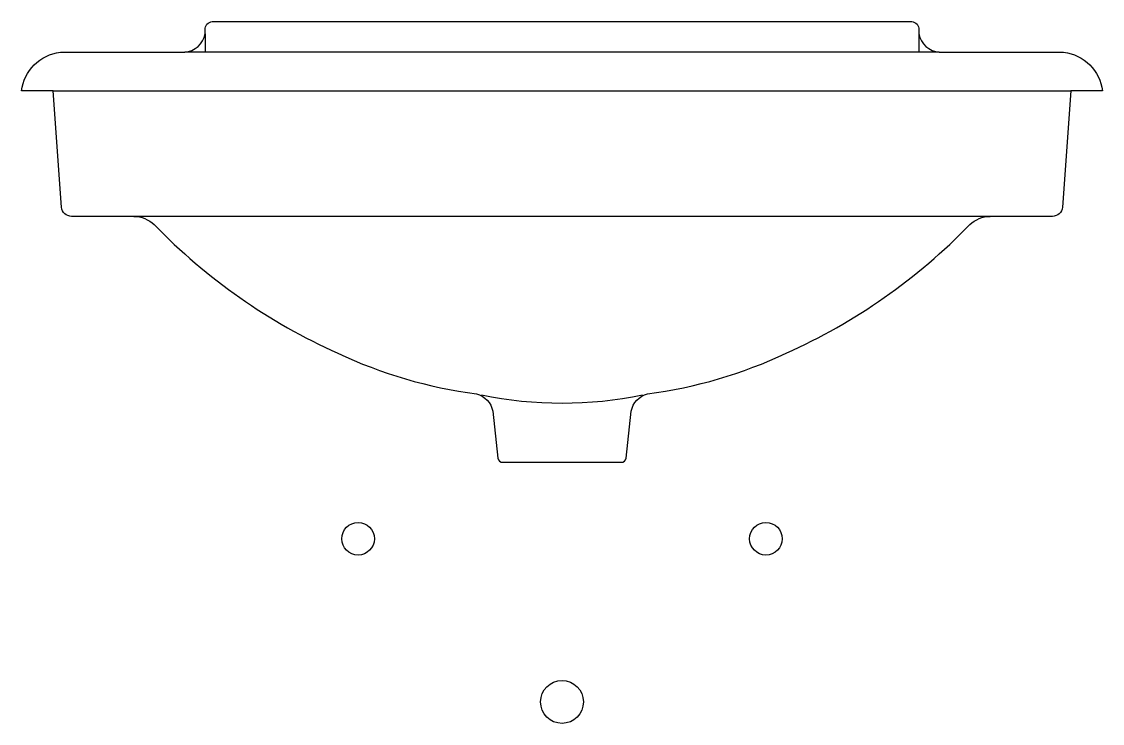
# Model space of a CAD drawing. Extents: x -840.159 to -839.629, y 502.854 to 503.198.
import ezdxf

# ---------------------------------------------------------------- set-up
doc = ezdxf.new("R2010")
doc.units = 0
doc.header["$LTSCALE"] = 50
doc.header["$MEASUREMENT"] = 0
doc.layers.add('A-PECAS', color=2, linetype='CONTINUOUS')
doc.layers.add('ESC1-50', color=1, linetype='CONTINUOUS')

# ---------------------------------------------------------------- blocks, each defined once
blk = doc.blocks.new('L-35-F')
at = {"layer": 'A-PECAS'}
for points in [[(-0.2098569634539653, 0.738), (-0.2405, 0.738, -0.3612728104031541), (-0.2455, 0.7425), (-0.2495, 0.7995), (-0.265, 0.7995, -0.3499332680478718), (-0.246, 0.8185), (-0.185, 0.8185, 0.3342014761962584), (-0.175, 0.8275000000000055), (-0.175, 0.8295, -0.4207230380049791), (-0.1715, 0.8335), (0, 0.8335), (0.1715, 0.8335, -0.4207230380049791), (0.175, 0.8295), (0.175, 0.8275000000000055, 0.3342014761962584), (0.185, 0.8185), (0.246, 0.8185, -0.3499332680478718), (0.265, 0.7995), (0.2495, 0.7995), (0.2455, 0.7425, -0.3612728104031541), (0.2405, 0.738), (0.2098569634539653, 0.738)], [(-0.21, 0.738, -0.1951731759749331), (-0.2, 0.734, 0.09552900877286805), (-0.11, 0.671, 0.07705588853833366), (-0.04199999999999995, 0.651, -0.3006517176470248), (-0.034, 0.6425), (-0.0315, 0.6195, 0.3836576705971141), (-0.029, 0.6175), (0, 0.6175), (0.029, 0.6175, 0.3836576705971141), (0.0315, 0.6195), (0.034, 0.6425, -0.3006517176470248), (0.04199999999999995, 0.651, 0.07705588853833366), (0.11, 0.671, 0.09552900877286805), (0.2, 0.734, -0.1951731759749331), (0.21, 0.738)]]:
    blk.add_lwpolyline(points, format="xyb", dxfattribs=at)
at = {"layer": 'ESC1-50'}
for points in [[(-0.1750000000000001, 0.8275000000000055), (-0.1750000000000001, 0.8185)], [(0.175, 0.8275000000000055), (0.175, 0.8185)], [(0.1850000000000164, 0.8185), (0, 0.8185), (-0.1850000000000164, 0.8185)], [(-0.2495, 0.7995), (0, 0.7995), (0.2495, 0.7995)], [(0.2098569634539653, 0.738), (1.13686837721616e-16, 0.738), (-0.2098569634539653, 0.738)]]:
    blk.add_lwpolyline(points, dxfattribs=at)
for centre, radius in [((-0.1, 0.58), 0.008), ((0.1, 0.58), 0.008), ((0, 0.4999999999999999), 0.0105)]:
    blk.add_circle(centre, radius, dxfattribs=at)
blk.add_arc((0, 0.8435312500000001), 0.19703125, 258.4352153552719, 281.5647846447281, dxfattribs=at)

msp = doc.modelspace()

# ---------------------------------------------------------------- block references
at = {"layer": 'A-PECAS'}
msp.add_blockref('L-35-F', (-839.8939212030891, 502.3647476808253), dxfattribs=at)

doc.saveas('drawing.dxf')
